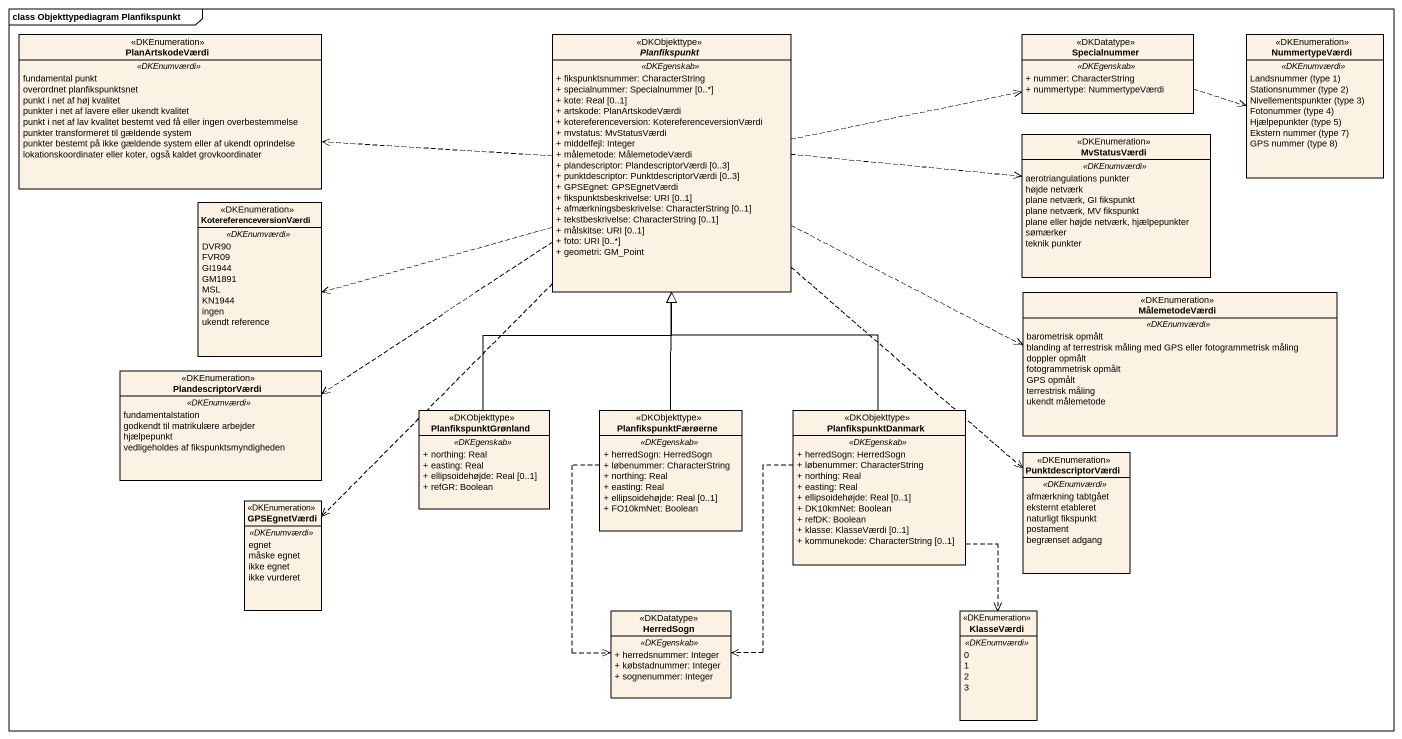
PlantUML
@startuml
mainframe class Objekttypediagram Planfikspunkt
hide circle
hide empty members
skinparam classAttributeIconSize 0
enum PlanArtskodeVærdi <<DKEnumeration>> {
  .. <<DKEnumværdi>> ..
  fundamental punkt
  overordnet planfikspunktsnet
  punkt i net af høj kvalitet
  punkter i net af lavere eller ukendt kvalitet
  punkt i net af lav kvalitet bestemt ved få eller ingen overbestemmelse
  punkter transformeret til gældende system
  punkter bestemt på ikke gældende system eller af ukendt oprindelse
  lokationskoordinater eller koter, også kaldet grovkoordinater
}
abstract class Planfikspunkt <<DKObjekttype>> {
  .. <<DKEgenskab>> ..
  + fikspunktsnummer: CharacterString
  + specialnummer: Specialnummer [0..*]
  + kote: Real [0..1]
  + artskode: PlanArtskodeVærdi
  + kotereferenceversion: KotereferenceversionVærdi
  + mvstatus: MvStatusVærdi
  + middelfejl: Integer
  + målemetode: MålemetodeVærdi
  + plandescriptor: PlandescriptorVærdi [0..3]
  + punktdescriptor: PunktdescriptorVærdi [0..3]
  + GPSEgnet: GPSEgnetVærdi
  + fikspunktsbeskrivelse: URI [0..1]
  + afmærkningsbeskrivelse: CharacterString [0..1]
  + tekstbeskrivelse: CharacterString [0..1]
  + målskitse: URI [0..1]
  + foto: URI [0..*]
  + geometri: GM_Point
}
class Specialnummer <<DKDatatype>> {
  .. <<DKEgenskab>> ..
  + nummer: CharacterString
  + nummertype: NummertypeVærdi
}
enum NummertypeVærdi <<DKEnumeration>> {
  .. <<DKEnumværdi>> ..
  {field} Landsnummer (type 1)
  {field} Stationsnummer (type 2)
  {field} Nivellementspunkter (type 3)
  {field} Fotonummer (type 4)
  {field} Hjælpepunkter (type 5)
  {field} Ekstern nummer (type 7)
  {field} GPS nummer (type 8)
}
enum MvStatusVærdi <<DKEnumeration>> {
  .. <<DKEnumværdi>> ..
  aerotriangulations punkter
  højde netværk
  plane netværk, GI fikspunkt
  plane netværk, MV fikspunkt
  plane eller højde netværk, hjælpepunkter
  sømærker
  teknik punkter
}
enum KotereferenceversionVærdi <<DKEnumeration>> {
  .. <<DKEnumværdi>> ..
  DVR90
  FVR09
  GI1944
  GM1891
  MSL
  KN1944
  ingen
  ukendt reference
}
enum MålemetodeVærdi <<DKEnumeration>> {
  .. <<DKEnumværdi>> ..
  barometrisk opmålt
  blanding af terrestrisk måling med GPS eller fotogrammetrisk måling
  doppler opmålt
  fotogrammetrisk opmålt
  GPS opmålt
  terrestrisk måling
  ukendt målemetode
}
enum PlandescriptorVærdi <<DKEnumeration>> {
  .. <<DKEnumværdi>> ..
  fundamentalstation
  godkendt til matrikulære arbejder
  hjælpepunkt
  vedligeholdes af fikspunktsmyndigheden
}
class PlanfikspunktGrønland <<DKObjekttype>> {
  .. <<DKEgenskab>> ..
  + northing: Real
  + easting: Real
  + ellipsoidehøjde: Real [0..1]
  + refGR: Boolean
}
class PlanfikspunktFærøerne <<DKObjekttype>> {
  .. <<DKEgenskab>> ..
  + herredSogn: HerredSogn
  + løbenummer: CharacterString
  + northing: Real
  + easting: Real
  + ellipsoidehøjde: Real [0..1]
  + FO10kmNet: Boolean
}
class PlanfikspunktDanmark <<DKObjekttype>> {
  .. <<DKEgenskab>> ..
  + herredSogn: HerredSogn
  + løbenummer: CharacterString
  + northing: Real
  + easting: Real
  + ellipsoidehøjde: Real [0..1]
  + DK10kmNet: Boolean
  + refDK: Boolean
  + klasse: KlasseVærdi [0..1]
  + kommunekode: CharacterString [0..1]
}
enum PunktdescriptorVærdi <<DKEnumeration>> {
  .. <<DKEnumværdi>> ..
  afmærkning tabtgået
  eksternt etableret
  naturligt fikspunkt
  postament
  begrænset adgang
}
enum GPSEgnetVærdi <<DKEnumeration>> {
  .. <<DKEnumværdi>> ..
  egnet
  måske egnet
  ikke egnet
  ikke vurderet
}
class HerredSogn <<DKDatatype>> {
  .. <<DKEgenskab>> ..
  + herredsnummer: Integer
  + købstadnummer: Integer
  + sognenummer: Integer
}
enum KlasseVærdi <<DKEnumeration>> {
  .. <<DKEnumværdi>> ..
  0
  1
  2
  3
}
Planfikspunkt .left.> PlanArtskodeVærdi
Planfikspunkt .right.> Specialnummer
Planfikspunkt .right.> MvStatusVærdi
Planfikspunkt .left.> KotereferenceversionVærdi
Planfikspunkt .right.> MålemetodeVærdi
Planfikspunkt .left.> PlandescriptorVærdi
Planfikspunkt ..> PunktdescriptorVærdi
Planfikspunkt ..> GPSEgnetVærdi
Specialnummer .right.> NummertypeVærdi
PlanfikspunktGrønland -up-|> Planfikspunkt
PlanfikspunktFærøerne -up-|> Planfikspunkt
PlanfikspunktFærøerne ..> HerredSogn
PlanfikspunktDanmark -up-|> Planfikspunkt
PlanfikspunktDanmark ..> HerredSogn
PlanfikspunktDanmark ..> KlasseVærdi
@enduml
